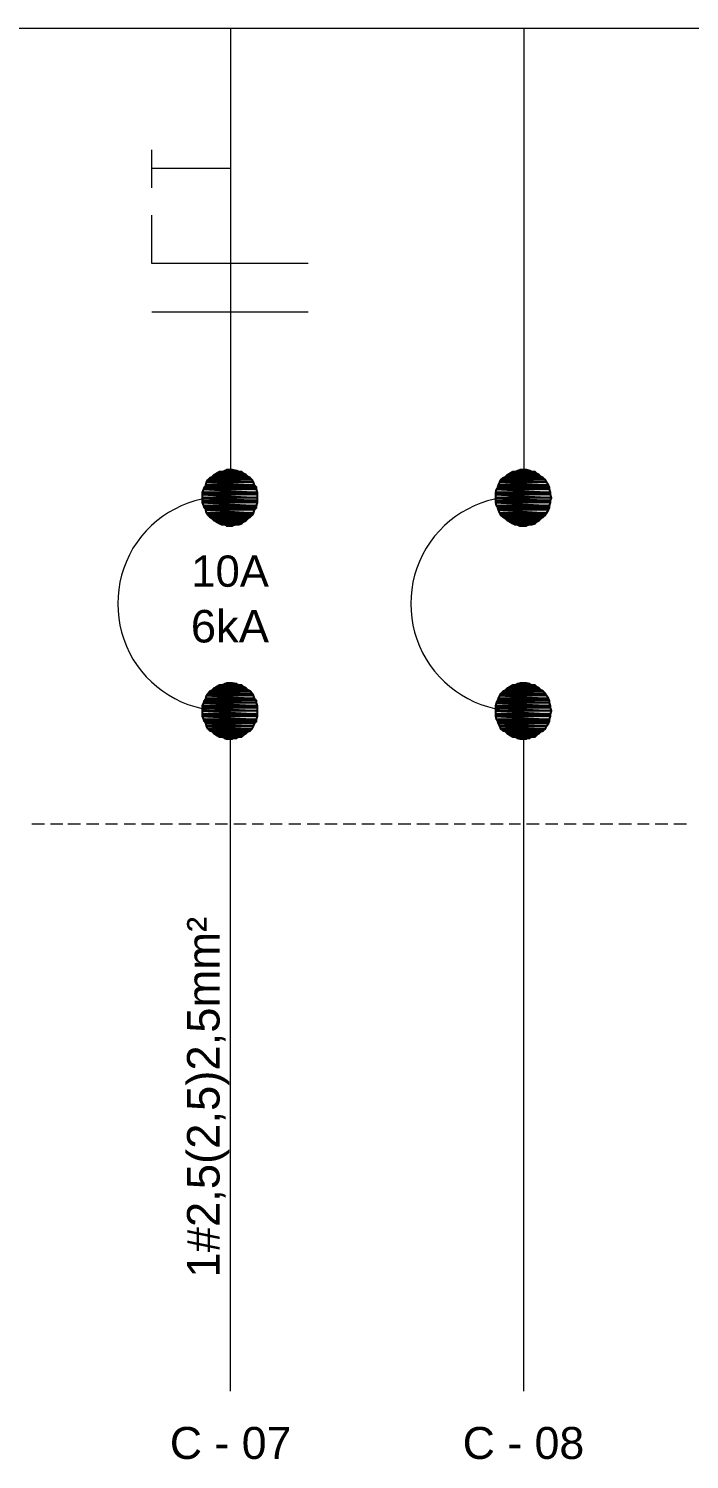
# Model space of a CAD drawing. Header units: millimetres. Extents: x 53 to 176, y -29 to 32.
# Drawn here: x 115.462 to 117.743, y 9.899 to 14.84 of the extents above; entities that cross this region are included whole.
import ezdxf

# ---------------------------------------------------------------- set-up
doc = ezdxf.new("R2010")
doc.units = ezdxf.units.MM
doc.layers.add('13 - Diagrama unifilar', color=7, linetype='Continuous', lineweight=30)
doc.styles.add('Arial0', font='arial.ttf', dxfattribs={"height": 3.14658})

msp = doc.modelspace()

# ---------------------------------------------------------------- hatches: boundary and pattern name
at = {"layer": '13 - Diagrama unifilar', "true_color": 0x000007}
h = msp.add_hatch(color=7, dxfattribs=at)
h.paths.add_polyline_path([(116.2201, 13.2924), (116.0944, 13.2924), (116.2271, 13.2882)])
h.paths.add_polyline_path([(116.0944, 13.2924), (116.2271, 13.2882), (116.0875, 13.2882)])
h = msp.add_hatch(color=7, dxfattribs=at)
h.paths.add_polyline_path([(116.2132, 13.2994), (116.1014, 13.2994), (116.2201, 13.2924)])
h.paths.add_polyline_path([(116.1014, 13.2994), (116.2201, 13.2924), (116.0944, 13.2924)])
h = msp.add_hatch(color=7, dxfattribs=at)
h.paths.add_polyline_path([(116.2062, 13.3022), (116.1084, 13.3022), (116.2132, 13.2994)])
h.paths.add_polyline_path([(116.1084, 13.3022), (116.2132, 13.2994), (116.1014, 13.2994)])
h = msp.add_hatch(color=7, dxfattribs=at)
h.paths.add_polyline_path([(116.1978, 13.3092), (116.1196, 13.3092), (116.2062, 13.3022)])
h.paths.add_polyline_path([(116.1196, 13.3092), (116.2062, 13.3022), (116.1084, 13.3022)])
h = msp.add_hatch(color=7, dxfattribs=at)
h.paths.add_polyline_path([(116.181, 13.3133), (116.1377, 13.3133), (116.188, 13.3092)])
h.paths.add_polyline_path([(116.1377, 13.3133), (116.188, 13.3092), (116.1266, 13.3092)])
h = msp.add_hatch(color=7, dxfattribs=at)
h.paths.add_polyline_path([(116.1657, 13.3161), (116.1447, 13.3161), (116.181, 13.3133)])
h.paths.add_polyline_path([(116.1447, 13.3161), (116.181, 13.3133), (116.1377, 13.3133)])
h = msp.add_hatch(color=7, dxfattribs=at)
h.paths.add_polyline_path([(117.2314, 13.2924), (117.1071, 13.2924), (117.2384, 13.2882)])
h.paths.add_polyline_path([(117.1071, 13.2924), (117.2384, 13.2882), (117.1001, 13.2882)])
h = msp.add_hatch(color=7, dxfattribs=at)
h.paths.add_polyline_path([(117.2244, 13.2994), (117.1141, 13.2994), (117.2314, 13.2924)])
h.paths.add_polyline_path([(117.1141, 13.2994), (117.2314, 13.2924), (117.1071, 13.2924)])
h = msp.add_hatch(color=7, dxfattribs=at)
h.paths.add_polyline_path([(117.2174, 13.3022), (117.1211, 13.3022), (117.2244, 13.2994)])
h.paths.add_polyline_path([(117.1211, 13.3022), (117.2244, 13.2994), (117.1141, 13.2994)])
h = msp.add_hatch(color=7, dxfattribs=at)
h.paths.add_polyline_path([(117.2104, 13.3092), (117.1322, 13.3092), (117.2174, 13.3022)])
h.paths.add_polyline_path([(117.1322, 13.3092), (117.2174, 13.3022), (117.1211, 13.3022)])
h = msp.add_hatch(color=7, dxfattribs=at)
h.paths.add_polyline_path([(117.1923, 13.3133), (117.149, 13.3133), (117.1993, 13.3092)])
h.paths.add_polyline_path([(117.149, 13.3133), (117.1993, 13.3092), (117.1392, 13.3092)])
h = msp.add_hatch(color=7, dxfattribs=at)
h.paths.add_polyline_path([(117.1811, 13.3161), (117.1574, 13.3161), (117.1923, 13.3133)])
h.paths.add_polyline_path([(117.1574, 13.3161), (117.1923, 13.3133), (117.149, 13.3133)])
h = msp.add_hatch(color=7, dxfattribs=at)
h.paths.add_polyline_path([(116.2481, 13.2491), (116.0665, 13.2491), (116.2523, 13.2379)])
h.paths.add_polyline_path([(116.0665, 13.2491), (116.2523, 13.2379), (116.0623, 13.2379)])
h = msp.add_hatch(color=7, dxfattribs=at)
h.paths.add_polyline_path([(116.2481, 13.2561), (116.0693, 13.2561), (116.2481, 13.2491)])
h.paths.add_polyline_path([(116.0693, 13.2561), (116.2481, 13.2491), (116.0665, 13.2491)])
h = msp.add_hatch(color=7, dxfattribs=at)
h.paths.add_polyline_path([(116.2411, 13.2631), (116.0735, 13.2631), (116.2481, 13.2561)])
h.paths.add_polyline_path([(116.0735, 13.2631), (116.2481, 13.2561), (116.0693, 13.2561)])
h = msp.add_hatch(color=7, dxfattribs=at)
h.paths.add_polyline_path([(116.2383, 13.2742), (116.0763, 13.2742), (116.2411, 13.2631)])
h.paths.add_polyline_path([(116.0763, 13.2742), (116.2411, 13.2631), (116.0735, 13.2631)])
h = msp.add_hatch(color=7, dxfattribs=at)
h.paths.add_polyline_path([(116.2341, 13.2812), (116.0805, 13.2812), (116.2383, 13.2742)])
h.paths.add_polyline_path([(116.0805, 13.2812), (116.2383, 13.2742), (116.0763, 13.2742)])
h = msp.add_hatch(color=7, dxfattribs=at)
h.paths.add_polyline_path([(116.2271, 13.2882), (116.0875, 13.2882), (116.2341, 13.2812)])
h.paths.add_polyline_path([(116.0875, 13.2882), (116.2341, 13.2812), (116.0805, 13.2812)])
h = msp.add_hatch(color=7, dxfattribs=at)
h.paths.add_polyline_path([(117.2607, 13.2491), (117.0778, 13.2491), (117.2635, 13.2379)])
h.paths.add_polyline_path([(117.0778, 13.2491), (117.2635, 13.2379), (117.075, 13.2379)])
h = msp.add_hatch(color=7, dxfattribs=at)
h.paths.add_polyline_path([(117.2607, 13.2561), (117.0819, 13.2561), (117.2607, 13.2491)])
h.paths.add_polyline_path([(117.0819, 13.2561), (117.2607, 13.2491), (117.0778, 13.2491)])
h = msp.add_hatch(color=7, dxfattribs=at)
h.paths.add_polyline_path([(117.2565, 13.2631), (117.0847, 13.2631), (117.2607, 13.2561)])
h.paths.add_polyline_path([(117.0847, 13.2631), (117.2607, 13.2561), (117.0819, 13.2561)])
h = msp.add_hatch(color=7, dxfattribs=at)
h.paths.add_polyline_path([(117.2496, 13.2742), (117.0889, 13.2742), (117.2565, 13.2631)])
h.paths.add_polyline_path([(117.0889, 13.2742), (117.2565, 13.2631), (117.0847, 13.2631)])
h = msp.add_hatch(color=7, dxfattribs=at)
h.paths.add_polyline_path([(117.2468, 13.2812), (117.0917, 13.2812), (117.2496, 13.2742)])
h.paths.add_polyline_path([(117.0917, 13.2812), (117.2496, 13.2742), (117.0889, 13.2742)])
h = msp.add_hatch(color=7, dxfattribs=at)
h.paths.add_polyline_path([(117.2384, 13.2882), (117.1001, 13.2882), (117.2468, 13.2812)])
h.paths.add_polyline_path([(117.1001, 13.2882), (117.2468, 13.2812), (117.0917, 13.2812)])
h = msp.add_hatch(color=7, dxfattribs=at)
h.paths.add_polyline_path([(116.2523, 13.2379), (116.0623, 13.2379), (116.2523, 13.2309)])
h.paths.add_polyline_path([(116.0623, 13.2379), (116.2523, 13.2309), (116.0623, 13.2309)])
h = msp.add_hatch(color=7, dxfattribs=at)
h.paths.add_polyline_path([(116.2523, 13.2309), (116.0623, 13.2309), (116.2523, 13.2198)])
h.paths.add_polyline_path([(116.0623, 13.2309), (116.2523, 13.2198), (116.0623, 13.2198)])
h = msp.add_hatch(color=7, dxfattribs=at)
h.paths.add_polyline_path([(116.2523, 13.2198), (116.0623, 13.2198), (116.2523, 13.21)])
h.paths.add_polyline_path([(116.0623, 13.2198), (116.2523, 13.21), (116.0623, 13.21)])
h = msp.add_hatch(color=7, dxfattribs=at)
h.paths.add_polyline_path([(116.2523, 13.21), (116.0623, 13.21), (116.2523, 13.203)])
h.paths.add_polyline_path([(116.0623, 13.21), (116.2523, 13.203), (116.0623, 13.203)])
h = msp.add_hatch(color=7, dxfattribs=at)
h.paths.add_polyline_path([(116.2523, 13.203), (116.0623, 13.203), (116.2481, 13.1918)])
h.paths.add_polyline_path([(116.0623, 13.203), (116.2481, 13.1918), (116.0665, 13.1918)])
h = msp.add_hatch(color=7, dxfattribs=at)
h.paths.add_polyline_path([(117.2635, 13.2379), (117.075, 13.2379), (117.2635, 13.2309)])
h.paths.add_polyline_path([(117.075, 13.2379), (117.2635, 13.2309), (117.075, 13.2309)])
h = msp.add_hatch(color=7, dxfattribs=at)
h.paths.add_polyline_path([(117.2635, 13.2309), (117.075, 13.2309), (117.2677, 13.2198)])
h.paths.add_polyline_path([(117.075, 13.2309), (117.2677, 13.2198), (117.075, 13.2198)])
h = msp.add_hatch(color=7, dxfattribs=at)
h.paths.add_polyline_path([(117.2677, 13.2198), (117.075, 13.2198), (117.2635, 13.21)])
h.paths.add_polyline_path([(117.075, 13.2198), (117.2635, 13.21), (117.075, 13.21)])
h = msp.add_hatch(color=7, dxfattribs=at)
h.paths.add_polyline_path([(117.2635, 13.21), (117.075, 13.21), (117.2635, 13.203)])
h.paths.add_polyline_path([(117.075, 13.21), (117.2635, 13.203), (117.075, 13.203)])
h = msp.add_hatch(color=7, dxfattribs=at)
h.paths.add_polyline_path([(117.2635, 13.203), (117.075, 13.203), (117.2607, 13.1918)])
h.paths.add_polyline_path([(117.075, 13.203), (117.2607, 13.1918), (117.0778, 13.1918)])
h = msp.add_hatch(color=7, dxfattribs=at)
h.paths.add_polyline_path([(116.2481, 13.1918), (116.0665, 13.1918), (116.2481, 13.1848)])
h.paths.add_polyline_path([(116.0665, 13.1918), (116.2481, 13.1848), (116.0693, 13.1848)])
h = msp.add_hatch(color=7, dxfattribs=at)
h.paths.add_polyline_path([(116.2481, 13.1848), (116.0693, 13.1848), (116.2411, 13.1779)])
h.paths.add_polyline_path([(116.0693, 13.1848), (116.2411, 13.1779), (116.0735, 13.1779)])
h = msp.add_hatch(color=7, dxfattribs=at)
h.paths.add_polyline_path([(116.2411, 13.1779), (116.0735, 13.1779), (116.2383, 13.1667)])
h.paths.add_polyline_path([(116.0735, 13.1779), (116.2383, 13.1667), (116.0763, 13.1667)])
h = msp.add_hatch(color=7, dxfattribs=at)
h.paths.add_polyline_path([(116.2383, 13.1667), (116.0763, 13.1667), (116.2341, 13.1597)])
h.paths.add_polyline_path([(116.0763, 13.1667), (116.2341, 13.1597), (116.0805, 13.1597)])
h = msp.add_hatch(color=7, dxfattribs=at)
h.paths.add_polyline_path([(116.2341, 13.1597), (116.0805, 13.1597), (116.2271, 13.1527)])
h.paths.add_polyline_path([(116.0805, 13.1597), (116.2271, 13.1527), (116.0875, 13.1527)])
h = msp.add_hatch(color=7, dxfattribs=at)
h.paths.add_polyline_path([(116.2271, 13.1527), (116.0875, 13.1527), (116.2201, 13.1485)])
h.paths.add_polyline_path([(116.0875, 13.1527), (116.2201, 13.1485), (116.0944, 13.1485)])
h = msp.add_hatch(color=7, dxfattribs=at)
h.paths.add_polyline_path([(116.2201, 13.1485), (116.0944, 13.1485), (116.2132, 13.1415)])
h.paths.add_polyline_path([(116.0944, 13.1485), (116.2132, 13.1415), (116.1014, 13.1415)])
h = msp.add_hatch(color=7, dxfattribs=at)
h.paths.add_polyline_path([(117.2607, 13.1918), (117.0778, 13.1918), (117.2607, 13.1848)])
h.paths.add_polyline_path([(117.0778, 13.1918), (117.2607, 13.1848), (117.0819, 13.1848)])
h = msp.add_hatch(color=7, dxfattribs=at)
h.paths.add_polyline_path([(117.2607, 13.1848), (117.0819, 13.1848), (117.2565, 13.1779)])
h.paths.add_polyline_path([(117.0819, 13.1848), (117.2565, 13.1779), (117.0847, 13.1779)])
h = msp.add_hatch(color=7, dxfattribs=at)
h.paths.add_polyline_path([(117.2565, 13.1779), (117.0847, 13.1779), (117.2496, 13.1667)])
h.paths.add_polyline_path([(117.0847, 13.1779), (117.2496, 13.1667), (117.0889, 13.1667)])
h = msp.add_hatch(color=7, dxfattribs=at)
h.paths.add_polyline_path([(117.2496, 13.1667), (117.0889, 13.1667), (117.2468, 13.1597)])
h.paths.add_polyline_path([(117.0889, 13.1667), (117.2468, 13.1597), (117.0917, 13.1597)])
h = msp.add_hatch(color=7, dxfattribs=at)
h.paths.add_polyline_path([(117.2468, 13.1597), (117.0917, 13.1597), (117.2384, 13.1527)])
h.paths.add_polyline_path([(117.0917, 13.1597), (117.2384, 13.1527), (117.1001, 13.1527)])
h = msp.add_hatch(color=7, dxfattribs=at)
h.paths.add_polyline_path([(117.2384, 13.1527), (117.1001, 13.1527), (117.2314, 13.1485)])
h.paths.add_polyline_path([(117.1001, 13.1527), (117.2314, 13.1485), (117.1071, 13.1485)])
h = msp.add_hatch(color=7, dxfattribs=at)
h.paths.add_polyline_path([(117.2314, 13.1485), (117.1071, 13.1485), (117.2244, 13.1415)])
h.paths.add_polyline_path([(117.1071, 13.1485), (117.2244, 13.1415), (117.1141, 13.1415)])
h = msp.add_hatch(color=7, dxfattribs=at)
h.paths.add_polyline_path([(116.2132, 13.1415), (116.1014, 13.1415), (116.2062, 13.1373)])
h.paths.add_polyline_path([(116.1014, 13.1415), (116.2062, 13.1373), (116.1084, 13.1373)])
h = msp.add_hatch(color=7, dxfattribs=at)
h.paths.add_polyline_path([(116.2062, 13.1373), (116.1084, 13.1373), (116.1978, 13.1304)])
h.paths.add_polyline_path([(116.1084, 13.1373), (116.1978, 13.1304), (116.1196, 13.1304)])
h = msp.add_hatch(color=7, dxfattribs=at)
h.paths.add_polyline_path([(116.1978, 13.1304), (116.1196, 13.1304), (116.188, 13.1276)])
h.paths.add_polyline_path([(116.1196, 13.1304), (116.188, 13.1276), (116.1266, 13.1276)])
h = msp.add_hatch(color=7, dxfattribs=at)
h.paths.add_polyline_path([(116.1377, 13.1276), (116.1447, 13.1234), (116.1657, 13.1234)])
h.paths.add_polyline_path([(116.1447, 13.1234), (116.1657, 13.1234), (116.1629, 13.1234)])
for points in [[(116.1377, 13.1276), (116.181, 13.1276), (116.1657, 13.1234)], [(117.149, 13.1276), (117.1923, 13.1276), (117.1811, 13.1234)], [(116.1377, 12.3901), (116.181, 12.3901), (116.1657, 12.3873)], [(117.149, 12.3901), (117.1923, 12.3901), (117.1811, 12.3873)]]:
    msp.add_hatch(color=7, dxfattribs=at).paths.add_polyline_path(points)
h = msp.add_hatch(color=7, dxfattribs=at)
h.paths.add_polyline_path([(117.2244, 13.1415), (117.1141, 13.1415), (117.2174, 13.1373)])
h.paths.add_polyline_path([(117.1141, 13.1415), (117.2174, 13.1373), (117.1211, 13.1373)])
h = msp.add_hatch(color=7, dxfattribs=at)
h.paths.add_polyline_path([(117.2174, 13.1373), (117.1211, 13.1373), (117.2104, 13.1304)])
h.paths.add_polyline_path([(117.1211, 13.1373), (117.2104, 13.1304), (117.1322, 13.1304)])
h = msp.add_hatch(color=7, dxfattribs=at)
h.paths.add_polyline_path([(117.2104, 13.1304), (117.1322, 13.1304), (117.1993, 13.1276)])
h.paths.add_polyline_path([(117.1322, 13.1304), (117.1993, 13.1276), (117.1392, 13.1276)])
h = msp.add_hatch(color=7, dxfattribs=at)
h.paths.add_polyline_path([(117.149, 13.1276), (117.1574, 13.1234), (117.1811, 13.1234)])
h.paths.add_polyline_path([(117.1574, 13.1234), (117.1811, 13.1234), (117.1741, 13.1234)])
h = msp.add_hatch(color=7, dxfattribs=at)
h.paths.add_polyline_path([(116.2271, 12.5521), (116.0875, 12.5521), (116.2341, 12.5437)])
h.paths.add_polyline_path([(116.0875, 12.5521), (116.2341, 12.5437), (116.0805, 12.5437)])
h = msp.add_hatch(color=7, dxfattribs=at)
h.paths.add_polyline_path([(116.2201, 12.5549), (116.0944, 12.5549), (116.2271, 12.5521)])
h.paths.add_polyline_path([(116.0944, 12.5549), (116.2271, 12.5521), (116.0875, 12.5521)])
h = msp.add_hatch(color=7, dxfattribs=at)
h.paths.add_polyline_path([(116.2132, 12.5619), (116.1014, 12.5619), (116.2201, 12.5549)])
h.paths.add_polyline_path([(116.1014, 12.5619), (116.2201, 12.5549), (116.0944, 12.5549)])
h = msp.add_hatch(color=7, dxfattribs=at)
h.paths.add_polyline_path([(116.2062, 12.5661), (116.1084, 12.5661), (116.2132, 12.5619)])
h.paths.add_polyline_path([(116.1084, 12.5661), (116.2132, 12.5619), (116.1014, 12.5619)])
h = msp.add_hatch(color=7, dxfattribs=at)
h.paths.add_polyline_path([(116.1978, 12.5731), (116.1196, 12.5731), (116.2062, 12.5661)])
h.paths.add_polyline_path([(116.1196, 12.5731), (116.2062, 12.5661), (116.1084, 12.5661)])
h = msp.add_hatch(color=7, dxfattribs=at)
h.paths.add_polyline_path([(116.181, 12.5772), (116.1377, 12.5772), (116.188, 12.5731)])
h.paths.add_polyline_path([(116.1377, 12.5772), (116.188, 12.5731), (116.1266, 12.5731)])
h = msp.add_hatch(color=7, dxfattribs=at)
h.paths.add_polyline_path([(116.1657, 12.58), (116.1447, 12.58), (116.181, 12.5772)])
h.paths.add_polyline_path([(116.1447, 12.58), (116.181, 12.5772), (116.1377, 12.5772)])
h = msp.add_hatch(color=7, dxfattribs=at)
h.paths.add_polyline_path([(117.2384, 12.5521), (117.1001, 12.5521), (117.2468, 12.5437)])
h.paths.add_polyline_path([(117.1001, 12.5521), (117.2468, 12.5437), (117.0917, 12.5437)])
h = msp.add_hatch(color=7, dxfattribs=at)
h.paths.add_polyline_path([(117.2314, 12.5549), (117.1071, 12.5549), (117.2384, 12.5521)])
h.paths.add_polyline_path([(117.1071, 12.5549), (117.2384, 12.5521), (117.1001, 12.5521)])
h = msp.add_hatch(color=7, dxfattribs=at)
h.paths.add_polyline_path([(117.2244, 12.5619), (117.1141, 12.5619), (117.2314, 12.5549)])
h.paths.add_polyline_path([(117.1141, 12.5619), (117.2314, 12.5549), (117.1071, 12.5549)])
h = msp.add_hatch(color=7, dxfattribs=at)
h.paths.add_polyline_path([(117.2174, 12.5661), (117.1211, 12.5661), (117.2244, 12.5619)])
h.paths.add_polyline_path([(117.1211, 12.5661), (117.2244, 12.5619), (117.1141, 12.5619)])
h = msp.add_hatch(color=7, dxfattribs=at)
h.paths.add_polyline_path([(117.2104, 12.5731), (117.1322, 12.5731), (117.2174, 12.5661)])
h.paths.add_polyline_path([(117.1322, 12.5731), (117.2174, 12.5661), (117.1211, 12.5661)])
h = msp.add_hatch(color=7, dxfattribs=at)
h.paths.add_polyline_path([(117.1923, 12.5772), (117.149, 12.5772), (117.1993, 12.5731)])
h.paths.add_polyline_path([(117.149, 12.5772), (117.1993, 12.5731), (117.1392, 12.5731)])
h = msp.add_hatch(color=7, dxfattribs=at)
h.paths.add_polyline_path([(117.1811, 12.58), (117.1574, 12.58), (117.1923, 12.5772)])
h.paths.add_polyline_path([(117.1574, 12.58), (117.1923, 12.5772), (117.149, 12.5772)])
h = msp.add_hatch(color=7, dxfattribs=at)
h.paths.add_polyline_path([(116.2481, 12.5116), (116.0665, 12.5116), (116.2523, 12.5018)])
h.paths.add_polyline_path([(116.0665, 12.5116), (116.2523, 12.5018), (116.0623, 12.5018)])
h = msp.add_hatch(color=7, dxfattribs=at)
h.paths.add_polyline_path([(116.2523, 12.5018), (116.0623, 12.5018), (116.2523, 12.4948)])
h.paths.add_polyline_path([(116.0623, 12.5018), (116.2523, 12.4948), (116.0623, 12.4948)])
h = msp.add_hatch(color=7, dxfattribs=at)
h.paths.add_polyline_path([(116.2481, 12.52), (116.0693, 12.52), (116.2481, 12.5116)])
h.paths.add_polyline_path([(116.0693, 12.52), (116.2481, 12.5116), (116.0665, 12.5116)])
h = msp.add_hatch(color=7, dxfattribs=at)
h.paths.add_polyline_path([(116.2411, 12.527), (116.0735, 12.527), (116.2481, 12.52)])
h.paths.add_polyline_path([(116.0735, 12.527), (116.2481, 12.52), (116.0693, 12.52)])
h = msp.add_hatch(color=7, dxfattribs=at)
h.paths.add_polyline_path([(116.2383, 12.5367), (116.0763, 12.5367), (116.2411, 12.527)])
h.paths.add_polyline_path([(116.0763, 12.5367), (116.2411, 12.527), (116.0735, 12.527)])
h = msp.add_hatch(color=7, dxfattribs=at)
h.paths.add_polyline_path([(116.2341, 12.5437), (116.0805, 12.5437), (116.2383, 12.5367)])
h.paths.add_polyline_path([(116.0805, 12.5437), (116.2383, 12.5367), (116.0763, 12.5367)])
h = msp.add_hatch(color=7, dxfattribs=at)
h.paths.add_polyline_path([(117.2607, 12.5116), (117.0778, 12.5116), (117.2635, 12.5018)])
h.paths.add_polyline_path([(117.0778, 12.5116), (117.2635, 12.5018), (117.075, 12.5018)])
h = msp.add_hatch(color=7, dxfattribs=at)
h.paths.add_polyline_path([(117.2635, 12.5018), (117.075, 12.5018), (117.2635, 12.4948)])
h.paths.add_polyline_path([(117.075, 12.5018), (117.2635, 12.4948), (117.075, 12.4948)])
h = msp.add_hatch(color=7, dxfattribs=at)
h.paths.add_polyline_path([(117.2607, 12.52), (117.0819, 12.52), (117.2607, 12.5116)])
h.paths.add_polyline_path([(117.0819, 12.52), (117.2607, 12.5116), (117.0778, 12.5116)])
h = msp.add_hatch(color=7, dxfattribs=at)
h.paths.add_polyline_path([(117.2565, 12.527), (117.0847, 12.527), (117.2607, 12.52)])
h.paths.add_polyline_path([(117.0847, 12.527), (117.2607, 12.52), (117.0819, 12.52)])
h = msp.add_hatch(color=7, dxfattribs=at)
h.paths.add_polyline_path([(117.2496, 12.5367), (117.0889, 12.5367), (117.2565, 12.527)])
h.paths.add_polyline_path([(117.0889, 12.5367), (117.2565, 12.527), (117.0847, 12.527)])
h = msp.add_hatch(color=7, dxfattribs=at)
h.paths.add_polyline_path([(117.2468, 12.5437), (117.0917, 12.5437), (117.2496, 12.5367)])
h.paths.add_polyline_path([(117.0917, 12.5437), (117.2496, 12.5367), (117.0889, 12.5367)])
h = msp.add_hatch(color=7, dxfattribs=at)
h.paths.add_polyline_path([(116.2523, 12.4948), (116.0623, 12.4948), (116.2523, 12.4837)])
h.paths.add_polyline_path([(116.0623, 12.4948), (116.2523, 12.4837), (116.0623, 12.4837)])
h = msp.add_hatch(color=7, dxfattribs=at)
h.paths.add_polyline_path([(116.2523, 12.4837), (116.0623, 12.4837), (116.2523, 12.4725)])
h.paths.add_polyline_path([(116.0623, 12.4837), (116.2523, 12.4725), (116.0623, 12.4725)])
h = msp.add_hatch(color=7, dxfattribs=at)
h.paths.add_polyline_path([(116.2523, 12.4725), (116.0623, 12.4725), (116.2523, 12.4655)])
h.paths.add_polyline_path([(116.0623, 12.4725), (116.2523, 12.4655), (116.0623, 12.4655)])
h = msp.add_hatch(color=7, dxfattribs=at)
h.paths.add_polyline_path([(116.2523, 12.4655), (116.0623, 12.4655), (116.2481, 12.4543)])
h.paths.add_polyline_path([(116.0623, 12.4655), (116.2481, 12.4543), (116.0665, 12.4543)])
h = msp.add_hatch(color=7, dxfattribs=at)
h.paths.add_polyline_path([(116.2481, 12.4543), (116.0665, 12.4543), (116.2481, 12.4474)])
h.paths.add_polyline_path([(116.0665, 12.4543), (116.2481, 12.4474), (116.0693, 12.4474)])
h = msp.add_hatch(color=7, dxfattribs=at)
h.paths.add_polyline_path([(117.2635, 12.4948), (117.075, 12.4948), (117.2677, 12.4837)])
h.paths.add_polyline_path([(117.075, 12.4948), (117.2677, 12.4837), (117.075, 12.4837)])
h = msp.add_hatch(color=7, dxfattribs=at)
h.paths.add_polyline_path([(117.2677, 12.4837), (117.075, 12.4837), (117.2635, 12.4725)])
h.paths.add_polyline_path([(117.075, 12.4837), (117.2635, 12.4725), (117.075, 12.4725)])
h = msp.add_hatch(color=7, dxfattribs=at)
h.paths.add_polyline_path([(117.2635, 12.4725), (117.075, 12.4725), (117.2635, 12.4655)])
h.paths.add_polyline_path([(117.075, 12.4725), (117.2635, 12.4655), (117.075, 12.4655)])
h = msp.add_hatch(color=7, dxfattribs=at)
h.paths.add_polyline_path([(117.2635, 12.4655), (117.075, 12.4655), (117.2607, 12.4543)])
h.paths.add_polyline_path([(117.075, 12.4655), (117.2607, 12.4543), (117.0778, 12.4543)])
h = msp.add_hatch(color=7, dxfattribs=at)
h.paths.add_polyline_path([(117.2607, 12.4543), (117.0778, 12.4543), (117.2607, 12.4474)])
h.paths.add_polyline_path([(117.0778, 12.4543), (117.2607, 12.4474), (117.0819, 12.4474)])
h = msp.add_hatch(color=7, dxfattribs=at)
h.paths.add_polyline_path([(116.2481, 12.4474), (116.0693, 12.4474), (116.2411, 12.4404)])
h.paths.add_polyline_path([(116.0693, 12.4474), (116.2411, 12.4404), (116.0735, 12.4404)])
h = msp.add_hatch(color=7, dxfattribs=at)
h.paths.add_polyline_path([(116.2411, 12.4404), (116.0735, 12.4404), (116.2383, 12.4306)])
h.paths.add_polyline_path([(116.0735, 12.4404), (116.2383, 12.4306), (116.0763, 12.4306)])
h = msp.add_hatch(color=7, dxfattribs=at)
h.paths.add_polyline_path([(116.2383, 12.4306), (116.0763, 12.4306), (116.2341, 12.4222)])
h.paths.add_polyline_path([(116.0763, 12.4306), (116.2341, 12.4222), (116.0805, 12.4222)])
h = msp.add_hatch(color=7, dxfattribs=at)
h.paths.add_polyline_path([(116.2341, 12.4222), (116.0805, 12.4222), (116.2271, 12.4152)])
h.paths.add_polyline_path([(116.0805, 12.4222), (116.2271, 12.4152), (116.0875, 12.4152)])
h = msp.add_hatch(color=7, dxfattribs=at)
h.paths.add_polyline_path([(116.2271, 12.4152), (116.0875, 12.4152), (116.2201, 12.4124)])
h.paths.add_polyline_path([(116.0875, 12.4152), (116.2201, 12.4124), (116.0944, 12.4124)])
h = msp.add_hatch(color=7, dxfattribs=at)
h.paths.add_polyline_path([(116.2201, 12.4124), (116.0944, 12.4124), (116.2132, 12.4054)])
h.paths.add_polyline_path([(116.0944, 12.4124), (116.2132, 12.4054), (116.1014, 12.4054)])
h = msp.add_hatch(color=7, dxfattribs=at)
h.paths.add_polyline_path([(116.2132, 12.4054), (116.1014, 12.4054), (116.2062, 12.4013)])
h.paths.add_polyline_path([(116.1014, 12.4054), (116.2062, 12.4013), (116.1084, 12.4013)])
h = msp.add_hatch(color=7, dxfattribs=at)
h.paths.add_polyline_path([(117.2607, 12.4474), (117.0819, 12.4474), (117.2565, 12.4404)])
h.paths.add_polyline_path([(117.0819, 12.4474), (117.2565, 12.4404), (117.0847, 12.4404)])
h = msp.add_hatch(color=7, dxfattribs=at)
h.paths.add_polyline_path([(117.2565, 12.4404), (117.0847, 12.4404), (117.2496, 12.4306)])
h.paths.add_polyline_path([(117.0847, 12.4404), (117.2496, 12.4306), (117.0889, 12.4306)])
h = msp.add_hatch(color=7, dxfattribs=at)
h.paths.add_polyline_path([(117.2496, 12.4306), (117.0889, 12.4306), (117.2468, 12.4222)])
h.paths.add_polyline_path([(117.0889, 12.4306), (117.2468, 12.4222), (117.0917, 12.4222)])
h = msp.add_hatch(color=7, dxfattribs=at)
h.paths.add_polyline_path([(117.2468, 12.4222), (117.0917, 12.4222), (117.2384, 12.4152)])
h.paths.add_polyline_path([(117.0917, 12.4222), (117.2384, 12.4152), (117.1001, 12.4152)])
h = msp.add_hatch(color=7, dxfattribs=at)
h.paths.add_polyline_path([(117.2384, 12.4152), (117.1001, 12.4152), (117.2314, 12.4124)])
h.paths.add_polyline_path([(117.1001, 12.4152), (117.2314, 12.4124), (117.1071, 12.4124)])
h = msp.add_hatch(color=7, dxfattribs=at)
h.paths.add_polyline_path([(117.2314, 12.4124), (117.1071, 12.4124), (117.2244, 12.4054)])
h.paths.add_polyline_path([(117.1071, 12.4124), (117.2244, 12.4054), (117.1141, 12.4054)])
h = msp.add_hatch(color=7, dxfattribs=at)
h.paths.add_polyline_path([(117.2244, 12.4054), (117.1141, 12.4054), (117.2174, 12.4013)])
h.paths.add_polyline_path([(117.1141, 12.4054), (117.2174, 12.4013), (117.1211, 12.4013)])
h = msp.add_hatch(color=7, dxfattribs=at)
h.paths.add_polyline_path([(116.2062, 12.4013), (116.1084, 12.4013), (116.1978, 12.3943)])
h.paths.add_polyline_path([(116.1084, 12.4013), (116.1978, 12.3943), (116.1196, 12.3943)])
h = msp.add_hatch(color=7, dxfattribs=at)
h.paths.add_polyline_path([(116.188, 12.3943), (116.1266, 12.3943), (116.181, 12.3901)])
h.paths.add_polyline_path([(116.1266, 12.3943), (116.181, 12.3901), (116.1377, 12.3901)])
h = msp.add_hatch(color=7, dxfattribs=at)
h.paths.add_polyline_path([(116.1377, 12.3901), (116.1447, 12.3873), (116.1657, 12.3873)])
h.paths.add_polyline_path([(116.1447, 12.3873), (116.1657, 12.3873), (116.1629, 12.3873)])
h = msp.add_hatch(color=7, dxfattribs=at)
h.paths.add_polyline_path([(117.2174, 12.4013), (117.1211, 12.4013), (117.2104, 12.3943)])
h.paths.add_polyline_path([(117.1211, 12.4013), (117.2104, 12.3943), (117.1322, 12.3943)])
h = msp.add_hatch(color=7, dxfattribs=at)
h.paths.add_polyline_path([(117.1993, 12.3943), (117.1392, 12.3943), (117.1923, 12.3901)])
h.paths.add_polyline_path([(117.1392, 12.3943), (117.1923, 12.3901), (117.149, 12.3901)])
h = msp.add_hatch(color=7, dxfattribs=at)
h.paths.add_polyline_path([(117.149, 12.3901), (117.1574, 12.3873), (117.1811, 12.3873)])
h.paths.add_polyline_path([(117.1574, 12.3873), (117.1811, 12.3873), (117.1741, 12.3873)])

# ---------------------------------------------------------------- linework, layer by layer
at = {"layer": '13 - Diagrama unifilar', "color": 7, "linetype": 'Continuous', "lineweight": 20, "true_color": 0x000007}
for points in [[(119.1952, 14.84), (110.08, 14.84), (110.08, 13.2198)], [(116.1587, 14.84), (116.1587, 13.2198), (116.1587, 13.2198)], [(117.1713, 14.84), (117.1713, 13.2198), (117.1713, 13.2198)], [(116.1587, 14.3567), (115.8877, 14.3567), (115.8877, 14.421)], [(115.8877, 14.2897), (115.8877, 14.3567), (115.8877, 14.3567)], [(116.4269, 14.0285), (116.1587, 14.0285), (115.8877, 14.0285), (115.8877, 14.1961)], [(116.4269, 13.8609), (116.1587, 13.8609), (115.8877, 13.8609)], [(116.1587, 10.1343), (116.1587, 12.4837), (116.1587, 12.4837)], [(117.1713, 10.1343), (117.1713, 12.4837), (117.1713, 12.4837)]]:
    msp.add_lwpolyline(points, dxfattribs=at)
at = {"layer": '13 - Diagrama unifilar', "color": 7, "linetype": 'Continuous', "lineweight": -2, "true_color": 0x000007}
for points in [[(116.0944, 13.2924), (116.2271, 13.2882), (116.0875, 13.2882)], [(116.1014, 13.2994), (116.2201, 13.2924), (116.0944, 13.2924)], [(116.2201, 13.2924), (116.0944, 13.2924), (116.2271, 13.2882)], [(116.1084, 13.3022), (116.2132, 13.2994), (116.1014, 13.2994)], [(116.2132, 13.2994), (116.1014, 13.2994), (116.2201, 13.2924)], [(116.1196, 13.3092), (116.2062, 13.3022), (116.1084, 13.3022)], [(116.2062, 13.3022), (116.1084, 13.3022), (116.2132, 13.2994)], [(116.1266, 13.3092), (116.1978, 13.3092), (116.1196, 13.3092)], [(116.1978, 13.3092), (116.1196, 13.3092), (116.2062, 13.3022)], [(116.1377, 13.3133), (116.188, 13.3092), (116.1266, 13.3092)], [(116.188, 13.3092), (116.1266, 13.3092), (116.1978, 13.3092)], [(116.1447, 13.3161), (116.181, 13.3133), (116.1377, 13.3133)], [(116.181, 13.3133), (116.1377, 13.3133), (116.188, 13.3092)], [(116.1629, 13.3161), (116.1657, 13.3161), (116.1447, 13.3161)], [(116.1657, 13.3161), (116.1447, 13.3161), (116.181, 13.3133)], [(117.1071, 13.2924), (117.2384, 13.2882), (117.1001, 13.2882)], [(117.1141, 13.2994), (117.2314, 13.2924), (117.1071, 13.2924)], [(117.2314, 13.2924), (117.1071, 13.2924), (117.2384, 13.2882)], [(117.1211, 13.3022), (117.2244, 13.2994), (117.1141, 13.2994)], [(117.2244, 13.2994), (117.1141, 13.2994), (117.2314, 13.2924)], [(117.1322, 13.3092), (117.2174, 13.3022), (117.1211, 13.3022)], [(117.2174, 13.3022), (117.1211, 13.3022), (117.2244, 13.2994)], [(117.1392, 13.3092), (117.2104, 13.3092), (117.1322, 13.3092)], [(117.2104, 13.3092), (117.1322, 13.3092), (117.2174, 13.3022)], [(117.149, 13.3133), (117.1993, 13.3092), (117.1392, 13.3092)], [(117.1993, 13.3092), (117.1392, 13.3092), (117.2104, 13.3092)], [(117.1574, 13.3161), (117.1923, 13.3133), (117.149, 13.3133)], [(117.1923, 13.3133), (117.149, 13.3133), (117.1993, 13.3092)], [(117.1741, 13.3161), (117.1811, 13.3161), (117.1574, 13.3161)], [(117.1811, 13.3161), (117.1574, 13.3161), (117.1923, 13.3133)], [(116.0665, 13.2491), (116.2523, 13.2379), (116.0623, 13.2379)], [(116.0693, 13.2561), (116.2481, 13.2491), (116.0665, 13.2491)], [(116.2481, 13.2491), (116.0665, 13.2491), (116.2523, 13.2379)], [(116.0735, 13.2631), (116.2481, 13.2561), (116.0693, 13.2561)], [(116.2481, 13.2561), (116.0693, 13.2561), (116.2481, 13.2491)], [(116.0763, 13.2742), (116.2411, 13.2631), (116.0735, 13.2631)], [(116.2411, 13.2631), (116.0735, 13.2631), (116.2481, 13.2561)], [(116.0805, 13.2812), (116.2383, 13.2742), (116.0763, 13.2742)], [(116.2383, 13.2742), (116.0763, 13.2742), (116.2411, 13.2631)], [(116.0875, 13.2882), (116.2341, 13.2812), (116.0805, 13.2812)], [(116.2341, 13.2812), (116.0805, 13.2812), (116.2383, 13.2742)], [(116.2271, 13.2882), (116.0875, 13.2882), (116.2341, 13.2812)], [(117.0778, 13.2491), (117.2635, 13.2379), (117.075, 13.2379)], [(117.0819, 13.2561), (117.2607, 13.2491), (117.0778, 13.2491)], [(117.2607, 13.2491), (117.0778, 13.2491), (117.2635, 13.2379)], [(117.0847, 13.2631), (117.2607, 13.2561), (117.0819, 13.2561)], [(117.2607, 13.2561), (117.0819, 13.2561), (117.2607, 13.2491)], [(117.0889, 13.2742), (117.2565, 13.2631), (117.0847, 13.2631)], [(117.2565, 13.2631), (117.0847, 13.2631), (117.2607, 13.2561)], [(117.0917, 13.2812), (117.2496, 13.2742), (117.0889, 13.2742)], [(117.2496, 13.2742), (117.0889, 13.2742), (117.2565, 13.2631)], [(117.1001, 13.2882), (117.2468, 13.2812), (117.0917, 13.2812)], [(117.2468, 13.2812), (117.0917, 13.2812), (117.2496, 13.2742)], [(117.2384, 13.2882), (117.1001, 13.2882), (117.2468, 13.2812)], [(116.2523, 13.2379), (116.0623, 13.2379), (116.2523, 13.2309)], [(116.0623, 13.2379), (116.2523, 13.2309), (116.0623, 13.2309)], [(116.2523, 13.2309), (116.0623, 13.2309), (116.2523, 13.2198)], [(116.0623, 13.2309), (116.2523, 13.2198), (116.0623, 13.2198)], [(116.2523, 13.2198), (116.0623, 13.2198), (116.2523, 13.21)], [(116.0623, 13.2198), (116.2523, 13.21), (116.0623, 13.21)], [(116.2523, 13.21), (116.0623, 13.21), (116.2523, 13.203)], [(116.0623, 13.21), (116.2523, 13.203), (116.0623, 13.203)], [(116.2523, 13.203), (116.0623, 13.203), (116.2481, 13.1918)], [(116.0623, 13.203), (116.2481, 13.1918), (116.0665, 13.1918)], [(117.2635, 13.2379), (117.075, 13.2379), (117.2635, 13.2309)], [(117.075, 13.2379), (117.2635, 13.2309), (117.075, 13.2309)], [(117.2635, 13.2309), (117.075, 13.2309), (117.2677, 13.2198)], [(117.075, 13.2309), (117.2677, 13.2198), (117.075, 13.2198)], [(117.2677, 13.2198), (117.075, 13.2198), (117.2635, 13.21)], [(117.075, 13.2198), (117.2635, 13.21), (117.075, 13.21)], [(117.2635, 13.21), (117.075, 13.21), (117.2635, 13.203)], [(117.075, 13.21), (117.2635, 13.203), (117.075, 13.203)], [(117.2635, 13.203), (117.075, 13.203), (117.2607, 13.1918)], [(117.075, 13.203), (117.2607, 13.1918), (117.0778, 13.1918)], [(116.2481, 13.1918), (116.0665, 13.1918), (116.2481, 13.1848)], [(116.0665, 13.1918), (116.2481, 13.1848), (116.0693, 13.1848)], [(116.2481, 13.1848), (116.0693, 13.1848), (116.2411, 13.1779)], [(116.0693, 13.1848), (116.2411, 13.1779), (116.0735, 13.1779)], [(116.2411, 13.1779), (116.0735, 13.1779), (116.2383, 13.1667)], [(116.0735, 13.1779), (116.2383, 13.1667), (116.0763, 13.1667)], [(116.2383, 13.1667), (116.0763, 13.1667), (116.2341, 13.1597)], [(116.0763, 13.1667), (116.2341, 13.1597), (116.0805, 13.1597)], [(116.2341, 13.1597), (116.0805, 13.1597), (116.2271, 13.1527)], [(116.0805, 13.1597), (116.2271, 13.1527), (116.0875, 13.1527)], [(116.2271, 13.1527), (116.0875, 13.1527), (116.2201, 13.1485)], [(116.0875, 13.1527), (116.2201, 13.1485), (116.0944, 13.1485)], [(116.2201, 13.1485), (116.0944, 13.1485), (116.2132, 13.1415)], [(116.0944, 13.1485), (116.2132, 13.1415), (116.1014, 13.1415)], [(117.2607, 13.1918), (117.0778, 13.1918), (117.2607, 13.1848)], [(117.0778, 13.1918), (117.2607, 13.1848), (117.0819, 13.1848)], [(117.2607, 13.1848), (117.0819, 13.1848), (117.2565, 13.1779)], [(117.0819, 13.1848), (117.2565, 13.1779), (117.0847, 13.1779)], [(117.2565, 13.1779), (117.0847, 13.1779), (117.2496, 13.1667)], [(117.0847, 13.1779), (117.2496, 13.1667), (117.0889, 13.1667)], [(117.2496, 13.1667), (117.0889, 13.1667), (117.2468, 13.1597)], [(117.0889, 13.1667), (117.2468, 13.1597), (117.0917, 13.1597)], [(117.2468, 13.1597), (117.0917, 13.1597), (117.2384, 13.1527)], [(117.0917, 13.1597), (117.2384, 13.1527), (117.1001, 13.1527)], [(117.2384, 13.1527), (117.1001, 13.1527), (117.2314, 13.1485)], [(117.1001, 13.1527), (117.2314, 13.1485), (117.1071, 13.1485)], [(117.2314, 13.1485), (117.1071, 13.1485), (117.2244, 13.1415)], [(117.1071, 13.1485), (117.2244, 13.1415), (117.1141, 13.1415)], [(116.2132, 13.1415), (116.1014, 13.1415), (116.2062, 13.1373)], [(116.1014, 13.1415), (116.2062, 13.1373), (116.1084, 13.1373)], [(116.2062, 13.1373), (116.1084, 13.1373), (116.1978, 13.1304)], [(116.1084, 13.1373), (116.1978, 13.1304), (116.1196, 13.1304)], [(116.1978, 13.1304), (116.1196, 13.1304), (116.188, 13.1276)], [(116.1196, 13.1304), (116.188, 13.1276), (116.1266, 13.1276)], [(116.188, 13.1276), (116.1266, 13.1276), (116.181, 13.1276)], [(116.1266, 13.1276), (116.181, 13.1276), (116.1377, 13.1276)], [(116.1377, 13.1276), (116.1447, 13.1234), (116.1657, 13.1234)], [(116.1377, 13.1276), (116.181, 13.1276), (116.1657, 13.1234)], [(116.1447, 13.1234), (116.1657, 13.1234), (116.1629, 13.1234)], [(117.2244, 13.1415), (117.1141, 13.1415), (117.2174, 13.1373)], [(117.1141, 13.1415), (117.2174, 13.1373), (117.1211, 13.1373)], [(117.2174, 13.1373), (117.1211, 13.1373), (117.2104, 13.1304)], [(117.1211, 13.1373), (117.2104, 13.1304), (117.1322, 13.1304)], [(117.2104, 13.1304), (117.1322, 13.1304), (117.1993, 13.1276)], [(117.1322, 13.1304), (117.1993, 13.1276), (117.1392, 13.1276)], [(117.1993, 13.1276), (117.1392, 13.1276), (117.1923, 13.1276)], [(117.1392, 13.1276), (117.1923, 13.1276), (117.149, 13.1276)], [(117.149, 13.1276), (117.1574, 13.1234), (117.1811, 13.1234)], [(117.149, 13.1276), (117.1923, 13.1276), (117.1811, 13.1234)], [(117.1574, 13.1234), (117.1811, 13.1234), (117.1741, 13.1234)], [(116.0875, 12.5521), (116.2341, 12.5437), (116.0805, 12.5437)], [(116.0944, 12.5549), (116.2271, 12.5521), (116.0875, 12.5521)], [(116.2271, 12.5521), (116.0875, 12.5521), (116.2341, 12.5437)], [(116.1014, 12.5619), (116.2201, 12.5549), (116.0944, 12.5549)], [(116.2201, 12.5549), (116.0944, 12.5549), (116.2271, 12.5521)], [(116.1084, 12.5661), (116.2132, 12.5619), (116.1014, 12.5619)], [(116.2132, 12.5619), (116.1014, 12.5619), (116.2201, 12.5549)], [(116.1196, 12.5731), (116.2062, 12.5661), (116.1084, 12.5661)], [(116.2062, 12.5661), (116.1084, 12.5661), (116.2132, 12.5619)], [(116.1266, 12.5731), (116.1978, 12.5731), (116.1196, 12.5731)], [(116.1978, 12.5731), (116.1196, 12.5731), (116.2062, 12.5661)], [(116.1377, 12.5772), (116.188, 12.5731), (116.1266, 12.5731)], [(116.188, 12.5731), (116.1266, 12.5731), (116.1978, 12.5731)], [(116.1447, 12.58), (116.181, 12.5772), (116.1377, 12.5772)], [(116.181, 12.5772), (116.1377, 12.5772), (116.188, 12.5731)], [(116.1629, 12.58), (116.1657, 12.58), (116.1447, 12.58)], [(116.1657, 12.58), (116.1447, 12.58), (116.181, 12.5772)], [(117.1001, 12.5521), (117.2468, 12.5437), (117.0917, 12.5437)], [(117.1071, 12.5549), (117.2384, 12.5521), (117.1001, 12.5521)], [(117.2384, 12.5521), (117.1001, 12.5521), (117.2468, 12.5437)], [(117.1141, 12.5619), (117.2314, 12.5549), (117.1071, 12.5549)], [(117.2314, 12.5549), (117.1071, 12.5549), (117.2384, 12.5521)], [(117.1211, 12.5661), (117.2244, 12.5619), (117.1141, 12.5619)], [(117.2244, 12.5619), (117.1141, 12.5619), (117.2314, 12.5549)], [(117.1322, 12.5731), (117.2174, 12.5661), (117.1211, 12.5661)], [(117.2174, 12.5661), (117.1211, 12.5661), (117.2244, 12.5619)], [(117.1392, 12.5731), (117.2104, 12.5731), (117.1322, 12.5731)], [(117.2104, 12.5731), (117.1322, 12.5731), (117.2174, 12.5661)], [(117.149, 12.5772), (117.1993, 12.5731), (117.1392, 12.5731)], [(117.1993, 12.5731), (117.1392, 12.5731), (117.2104, 12.5731)], [(117.1574, 12.58), (117.1923, 12.5772), (117.149, 12.5772)], [(117.1923, 12.5772), (117.149, 12.5772), (117.1993, 12.5731)], [(117.1741, 12.58), (117.1811, 12.58), (117.1574, 12.58)], [(117.1811, 12.58), (117.1574, 12.58), (117.1923, 12.5772)], [(116.0665, 12.5116), (116.2523, 12.5018), (116.0623, 12.5018)], [(116.2523, 12.5018), (116.0623, 12.5018), (116.2523, 12.4948)], [(116.0623, 12.5018), (116.2523, 12.4948), (116.0623, 12.4948)], [(116.0693, 12.52), (116.2481, 12.5116), (116.0665, 12.5116)], [(116.2481, 12.5116), (116.0665, 12.5116), (116.2523, 12.5018)], [(116.0735, 12.527), (116.2481, 12.52), (116.0693, 12.52)], [(116.2481, 12.52), (116.0693, 12.52), (116.2481, 12.5116)], [(116.0763, 12.5367), (116.2411, 12.527), (116.0735, 12.527)], [(116.2411, 12.527), (116.0735, 12.527), (116.2481, 12.52)], [(116.0805, 12.5437), (116.2383, 12.5367), (116.0763, 12.5367)], [(116.2383, 12.5367), (116.0763, 12.5367), (116.2411, 12.527)], [(116.2341, 12.5437), (116.0805, 12.5437), (116.2383, 12.5367)], [(117.0778, 12.5116), (117.2635, 12.5018), (117.075, 12.5018)], [(117.2635, 12.5018), (117.075, 12.5018), (117.2635, 12.4948)], [(117.075, 12.5018), (117.2635, 12.4948), (117.075, 12.4948)], [(117.0819, 12.52), (117.2607, 12.5116), (117.0778, 12.5116)], [(117.2607, 12.5116), (117.0778, 12.5116), (117.2635, 12.5018)], [(117.0847, 12.527), (117.2607, 12.52), (117.0819, 12.52)], [(117.2607, 12.52), (117.0819, 12.52), (117.2607, 12.5116)], [(117.0889, 12.5367), (117.2565, 12.527), (117.0847, 12.527)], [(117.2565, 12.527), (117.0847, 12.527), (117.2607, 12.52)], [(117.0917, 12.5437), (117.2496, 12.5367), (117.0889, 12.5367)], [(117.2496, 12.5367), (117.0889, 12.5367), (117.2565, 12.527)], [(117.2468, 12.5437), (117.0917, 12.5437), (117.2496, 12.5367)], [(116.2523, 12.4948), (116.0623, 12.4948), (116.2523, 12.4837)], [(116.0623, 12.4948), (116.2523, 12.4837), (116.0623, 12.4837)], [(116.2523, 12.4837), (116.0623, 12.4837), (116.2523, 12.4725)], [(116.0623, 12.4837), (116.2523, 12.4725), (116.0623, 12.4725)], [(116.2523, 12.4725), (116.0623, 12.4725), (116.2523, 12.4655)], [(116.0623, 12.4725), (116.2523, 12.4655), (116.0623, 12.4655)], [(116.2523, 12.4655), (116.0623, 12.4655), (116.2481, 12.4543)], [(116.0623, 12.4655), (116.2481, 12.4543), (116.0665, 12.4543)], [(116.2481, 12.4543), (116.0665, 12.4543), (116.2481, 12.4474)], [(116.0665, 12.4543), (116.2481, 12.4474), (116.0693, 12.4474)], [(117.2635, 12.4948), (117.075, 12.4948), (117.2677, 12.4837)], [(117.075, 12.4948), (117.2677, 12.4837), (117.075, 12.4837)], [(117.2677, 12.4837), (117.075, 12.4837), (117.2635, 12.4725)], [(117.075, 12.4837), (117.2635, 12.4725), (117.075, 12.4725)], [(117.2635, 12.4725), (117.075, 12.4725), (117.2635, 12.4655)], [(117.075, 12.4725), (117.2635, 12.4655), (117.075, 12.4655)], [(117.2635, 12.4655), (117.075, 12.4655), (117.2607, 12.4543)], [(117.075, 12.4655), (117.2607, 12.4543), (117.0778, 12.4543)], [(117.2607, 12.4543), (117.0778, 12.4543), (117.2607, 12.4474)], [(117.0778, 12.4543), (117.2607, 12.4474), (117.0819, 12.4474)], [(116.2481, 12.4474), (116.0693, 12.4474), (116.2411, 12.4404)], [(116.0693, 12.4474), (116.2411, 12.4404), (116.0735, 12.4404)], [(116.2411, 12.4404), (116.0735, 12.4404), (116.2383, 12.4306)], [(116.0735, 12.4404), (116.2383, 12.4306), (116.0763, 12.4306)], [(116.2383, 12.4306), (116.0763, 12.4306), (116.2341, 12.4222)], [(116.0763, 12.4306), (116.2341, 12.4222), (116.0805, 12.4222)], [(116.2341, 12.4222), (116.0805, 12.4222), (116.2271, 12.4152)], [(116.0805, 12.4222), (116.2271, 12.4152), (116.0875, 12.4152)], [(116.2271, 12.4152), (116.0875, 12.4152), (116.2201, 12.4124)], [(116.0875, 12.4152), (116.2201, 12.4124), (116.0944, 12.4124)], [(116.2201, 12.4124), (116.0944, 12.4124), (116.2132, 12.4054)], [(116.0944, 12.4124), (116.2132, 12.4054), (116.1014, 12.4054)], [(116.2132, 12.4054), (116.1014, 12.4054), (116.2062, 12.4013)], [(116.1014, 12.4054), (116.2062, 12.4013), (116.1084, 12.4013)], [(117.2607, 12.4474), (117.0819, 12.4474), (117.2565, 12.4404)], [(117.0819, 12.4474), (117.2565, 12.4404), (117.0847, 12.4404)], [(117.2565, 12.4404), (117.0847, 12.4404), (117.2496, 12.4306)], [(117.0847, 12.4404), (117.2496, 12.4306), (117.0889, 12.4306)], [(117.2496, 12.4306), (117.0889, 12.4306), (117.2468, 12.4222)], [(117.0889, 12.4306), (117.2468, 12.4222), (117.0917, 12.4222)], [(117.2468, 12.4222), (117.0917, 12.4222), (117.2384, 12.4152)], [(117.0917, 12.4222), (117.2384, 12.4152), (117.1001, 12.4152)], [(117.2384, 12.4152), (117.1001, 12.4152), (117.2314, 12.4124)], [(117.1001, 12.4152), (117.2314, 12.4124), (117.1071, 12.4124)], [(117.2314, 12.4124), (117.1071, 12.4124), (117.2244, 12.4054)], [(117.1071, 12.4124), (117.2244, 12.4054), (117.1141, 12.4054)], [(117.2244, 12.4054), (117.1141, 12.4054), (117.2174, 12.4013)], [(117.1141, 12.4054), (117.2174, 12.4013), (117.1211, 12.4013)], [(116.2062, 12.4013), (116.1084, 12.4013), (116.1978, 12.3943)], [(116.1084, 12.4013), (116.1978, 12.3943), (116.1196, 12.3943)], [(116.1978, 12.3943), (116.1196, 12.3943), (116.188, 12.3943)], [(116.1196, 12.3943), (116.188, 12.3943), (116.1266, 12.3943)], [(116.188, 12.3943), (116.1266, 12.3943), (116.181, 12.3901)], [(116.1266, 12.3943), (116.181, 12.3901), (116.1377, 12.3901)], [(116.1377, 12.3901), (116.1447, 12.3873), (116.1657, 12.3873)], [(116.1377, 12.3901), (116.181, 12.3901), (116.1657, 12.3873)], [(116.1447, 12.3873), (116.1657, 12.3873), (116.1629, 12.3873)], [(117.2174, 12.4013), (117.1211, 12.4013), (117.2104, 12.3943)], [(117.1211, 12.4013), (117.2104, 12.3943), (117.1322, 12.3943)], [(117.2104, 12.3943), (117.1322, 12.3943), (117.1993, 12.3943)], [(117.1322, 12.3943), (117.1993, 12.3943), (117.1392, 12.3943)], [(117.1993, 12.3943), (117.1392, 12.3943), (117.1923, 12.3901)], [(117.1392, 12.3943), (117.1923, 12.3901), (117.149, 12.3901)], [(117.149, 12.3901), (117.1574, 12.3873), (117.1811, 12.3873)], [(117.149, 12.3901), (117.1923, 12.3901), (117.1811, 12.3873)], [(117.1574, 12.3873), (117.1811, 12.3873), (117.1741, 12.3873)]]:
    msp.add_lwpolyline(points, close=True, dxfattribs=at)
at = {"layer": '13 - Diagrama unifilar', "color": 6, "linetype": 'Continuous', "lineweight": 20, "true_color": 0x000006}
for points in [[(115.4729, 12.094), (115.5162, 12.094), (115.5162, 12.094)], [(115.5371, 12.094), (115.5804, 12.094), (115.5804, 12.094)], [(115.5972, 12.094), (115.6405, 12.094), (115.6405, 12.094)], [(115.6614, 12.094), (115.7047, 12.094), (115.7047, 12.094)], [(115.7271, 12.094), (115.769, 12.094), (115.769, 12.094)], [(115.7913, 12.094), (115.8304, 12.094), (115.8304, 12.094)], [(115.8514, 12.094), (115.8947, 12.094), (115.8947, 12.094)], [(115.9157, 12.094), (115.959, 12.094), (115.959, 12.094)], [(115.9799, 12.094), (116.0232, 12.094), (116.0232, 12.094)], [(116.0414, 12.094), (116.0847, 12.094), (116.0847, 12.094)], [(116.1056, 12.094), (116.1489, 12.094), (116.1489, 12.094)], [(116.1699, 12.094), (116.2132, 12.094), (116.2132, 12.094)], [(116.2341, 12.094), (116.2732, 12.094), (116.2732, 12.094)], [(116.2956, 12.094), (116.3375, 12.094), (116.3375, 12.094)], [(116.3598, 12.094), (116.4017, 12.094), (116.4017, 12.094)], [(116.4241, 12.094), (116.466, 12.094), (116.466, 12.094)], [(116.4841, 12.094), (116.5274, 12.094), (116.5274, 12.094)], [(116.5484, 12.094), (116.5917, 12.094), (116.5917, 12.094)], [(116.6126, 12.094), (116.6559, 12.094), (116.6559, 12.094)], [(116.6783, 12.094), (116.7174, 12.094), (116.7174, 12.094)], [(116.7383, 12.094), (116.7816, 12.094), (116.7816, 12.094)], [(116.8026, 12.094), (116.8459, 12.094), (116.8459, 12.094)], [(116.8668, 12.094), (116.9101, 12.094), (116.9101, 12.094)], [(116.9311, 12.094), (116.9702, 12.094), (116.9702, 12.094)], [(116.9926, 12.094), (117.0359, 12.094), (117.0359, 12.094)], [(117.0568, 12.094), (117.1001, 12.094), (117.1001, 12.094)], [(117.1211, 12.094), (117.1602, 12.094), (117.1602, 12.094)], [(117.1811, 12.094), (117.2244, 12.094), (117.2244, 12.094)], [(117.2468, 12.094), (117.2887, 12.094), (117.2887, 12.094)], [(117.311, 12.094), (117.3529, 12.094), (117.3529, 12.094)], [(117.3753, 12.094), (117.4144, 12.094), (117.4144, 12.094)], [(117.4353, 12.094), (117.4786, 12.094), (117.4786, 12.094)], [(117.4996, 12.094), (117.5429, 12.094), (117.5429, 12.094)], [(117.5638, 12.094), (117.6043, 12.094), (117.6043, 12.094)], [(117.6253, 12.094), (117.6686, 12.094), (117.6686, 12.094)], [(117.6895, 12.094), (117.7328, 12.094), (117.7328, 12.094)]]:
    msp.add_lwpolyline(points, dxfattribs=at)
at = {"layer": '13 - Diagrama unifilar', "color": 7, "linetype": 'Continuous', "lineweight": 20, "true_color": 0x000007}
for points in [[(116.1601, 13.2226), (116.0232, 13.2309), (115.8933, 13.1625), (115.8221, 13.0452), (115.8221, 13.0452), (115.7522, 12.9278), (115.7522, 12.7798), (115.8221, 12.6625), (115.8221, 12.6625), (115.8933, 12.5451), (116.0232, 12.4767), (116.1601, 12.4837)], [(117.1713, 13.2226), (117.0345, 13.2309), (116.9046, 13.1625), (116.8347, 13.0452), (116.8347, 13.0452), (116.7635, 12.9278), (116.7635, 12.7798), (116.8347, 12.6625), (116.8347, 12.6625), (116.9046, 12.5451), (117.0345, 12.4767), (117.1713, 12.4837)]]:
    msp.add_open_spline(points, degree=3, knots=[0, 0, 0, 0, 0.083333, 0.083333, 0.083333, 0.083334, 0.166667, 0.166667, 0.166667, 0.166668, 1, 1, 1, 1], dxfattribs=at)

# ---------------------------------------------------------------- texts
at = {"layer": '13 - Diagrama unifilar', "color": 7, "true_color": 0x000007, "style": 'Arial0'}
for s, height, p in [('10A', 0.10797, (116.0232, 12.9125)), ('6kA', 0.11222, (116.0218, 12.7201)), ('C - 07', 0.11038, (115.9492, 9.9004)), ('C - 08', 0.11038, (116.9604, 9.9004))]:
    msp.add_text(s, height=height, dxfattribs=at).set_placement(p)
msp.add_text('1#2,5(2,5)2,5mm²', height=0.112236, rotation=90, dxfattribs=at).set_placement((116.121, 10.5268))

doc.saveas('drawing.dxf')
